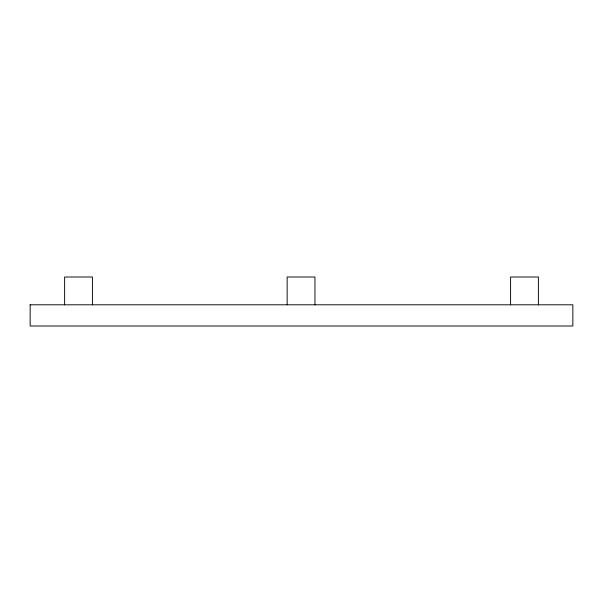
<?xml version="1.0" encoding="UTF-8"?>
<svg xmlns="http://www.w3.org/2000/svg" width="603" height="603" viewBox="0 0 603 603"><rect width="100%" height="100%" fill="white"/><g stroke="black" fill="none" stroke-linecap="round" stroke-linejoin="round"><path stroke-width="0.9" d="M64.627 304.801L64.627 277.003L92.425 277.003L92.425 304.801M538.389 304.801L538.389 277.003L510.59 277.003L510.59 304.801M314.947 304.801L314.947 277.003L287.149 277.003L287.149 304.801M30.15 304.801L30.15 325.997L572.85 325.997L572.85 304.801L30.15 304.801"/></g></svg>
